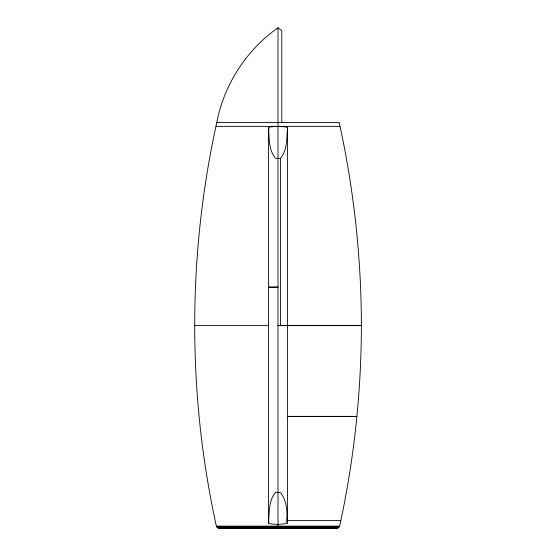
<?xml version="1.0" encoding="UTF-8"?>
<svg xmlns="http://www.w3.org/2000/svg" width="556" height="556" viewBox="0 0 556 556"><rect width="100%" height="100%" fill="white"/><g stroke="black" fill="none" stroke-linecap="round" stroke-linejoin="round"><path stroke-width="0.83" d="M216.291 525.802C187.296 393.446 187.56 254.87 216.777 122.57C223.985 84.644 246.391 49.964 278 27.8L281.788 30.656L281.788 122.57M278 524.544L269.618 523.745L268.52 523.175C269.396 512.792 268.416 500.761 275.547 492.421L278 492.289M279.397 126.365L286.382 127.032L287.48 127.595C286.604 137.978 287.584 150.016 280.453 158.356L280.453 325.385M286.736 522.063C287.515 512.145 286.931 500.581 280.453 492.637L278 492.512M339.709 525.802C354.026 460.083 361.261 392.863 361.4 325.607L278 325.607M278 286.91L268.555 286.91L268.52 127.595L269.618 127.032L276.603 126.365M287.445 325.607L287.452 523.085L286.451 523.606L278 524.412M280.453 158.356L275.547 158.356C268.416 150.016 269.396 137.978 268.52 127.595M216.777 122.57L339.223 122.57C353.831 189.137 361.275 257.24 361.4 325.385L278 325.385M216.013 126.365L339.987 126.365M268.631 128.922L269.264 128.922M278 287.48L268.576 287.48L268.583 325.385L194.6 325.385M287.355 416.368L356.841 416.368M287.424 416.59L356.841 416.59M287.403 520.618L340.758 520.618M268.631 521.848L269.264 521.848M216.381 526.136L339.619 526.136M216.499 526.456L339.501 526.456M216.659 526.754L339.341 526.754M216.854 527.039L339.146 527.039M217.076 527.297L338.924 527.297M217.326 527.526L338.673 527.526M217.605 527.727L338.395 527.727M217.903 527.894L338.097 527.894M218.216 528.026L337.784 528.026M219.217 528.2L336.783 528.2M287.452 523.085L287.202 517.469M287.48 127.595L287.445 325.385M278 27.8L278 528.2M268.555 325.385L268.52 523.175"/></g></svg>
